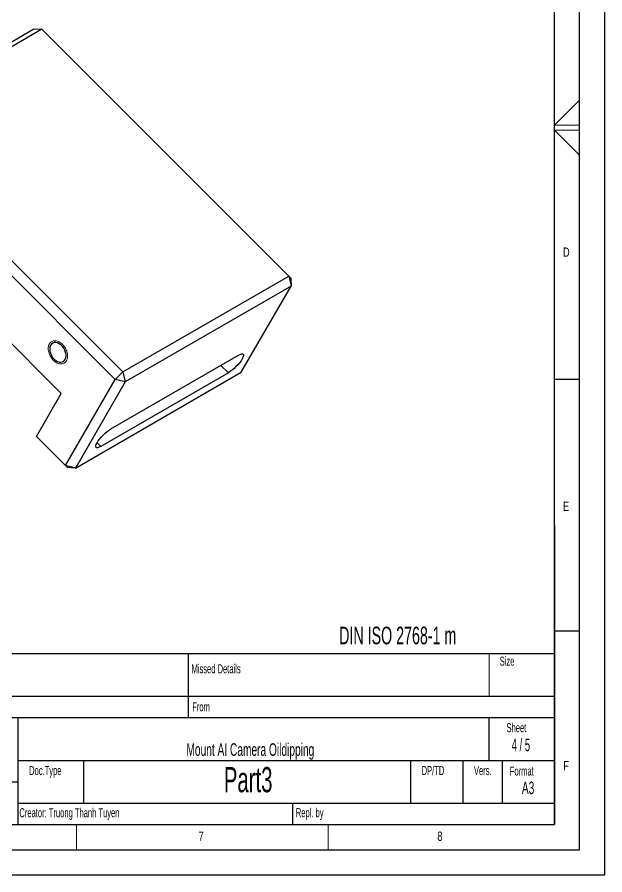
# Paper-space layout 'Sheet4' of a CAD drawing. Header units: millimetres. Extents: x 0 to 420, y 0 to 297.
# Drawn here: x 303.2 to 420, y 0 to 170.4 of the extents above; entities that cross this region are included whole.
import ezdxf

# ---------------------------------------------------------------- set-up
doc = ezdxf.new("R2010")
doc.units = ezdxf.units.MM
doc.layers.add('FORMAT', color=7, linetype='Continuous')
doc.layers.add('SLD-0', color=7, linetype='Continuous')
doc.styles.add('SLDTEXTSTYLE0', font='TXT', dxfattribs={"width": 0.75})
doc.styles.add('SLDTEXTSTYLE1', font='TXT', dxfattribs={"width": 0.605})
doc.styles.add('SLDTEXTSTYLE2', font='TXT', dxfattribs={"width": 0.563})

psp = doc.layouts.new('Sheet4')

# ---------------------------------------------------------------- linework, layer by layer
at = {"color": 7, "linetype": 'Continuous', "lineweight": 25}
for p, q in [((273.58, 149.06), (306.55, 168.1)), ((308.12, 168.03), (275.15, 148.99)), ((306.55, 168.1), (308.12, 168.03)), ((357.17, 118.98), (308.12, 168.03)), ((275.15, 148.99), (324.2, 99.94)), ((322.7, 98.44), (273.65, 147.49)), ((274.5, 133.14), (311.97, 95.67)), ((324.2, 99.94), (357.17, 118.98)), ((357.17, 118.98), (357.64, 117)), ((357.57, 118.57), (357.17, 118.98)), ((357.57, 118.57), (357.64, 117)), ((357.64, 117), (324.68, 97.97)), ((347.76, 99.89), (357.64, 117)), ((321.83, 88.61), (347.19, 103.26)), ((345.18, 99.77), (343.7, 101.24)), ((314.79, 80.85), (347.76, 99.89)), ((345.18, 99.77), (319.82, 85.13)), ((324.2, 99.94), (322.7, 98.44)), ((324.2, 99.94), (324.68, 97.97)), ((312.82, 81.33), (322.7, 98.44)), ((324.68, 97.97), (314.79, 80.85)), ((324.68, 97.97), (322.7, 98.44)), ((307.03, 87.12), (311.97, 95.67)), ((307.03, 87.12), (312.82, 81.33)), ((319.82, 85.13), (319.08, 85.86)), ((314.79, 80.85), (312.82, 81.33)), ((312.82, 81.33), (313.22, 80.92)), ((314.79, 80.85), (313.22, 80.92))]:
    psp.add_line(p, q, dxfattribs=at)
at = {"color": 7, "linetype": 'Continuous', "lineweight": 25, "flags": 128}
for points in [[(310.54, 102.5), (310.87, 102.23), (311.21, 102.03), (311.56, 101.91), (311.9, 101.88), (312.21, 101.95), (312.48, 102.1), (312.7, 102.33), (312.85, 102.64), (312.92, 103), (312.93, 103.4), (312.85, 103.82), (312.71, 104.24), (312.5, 104.64), (312.23, 105), (311.92, 105.31), (311.58, 105.55), (311.23, 105.71), (310.88, 105.79), (310.56, 105.77), (310.27, 105.66), (310.02, 105.46), (309.84, 105.19), (309.73, 104.86), (309.69, 104.48), (309.72, 104.06), (309.83, 103.64), (310.01, 103.23), (310.25, 102.84), (310.54, 102.5)], [(347.19, 103.26), (347.51, 103.42), (347.78, 103.51), (347.99, 103.52), (348.13, 103.46), (348.19, 103.32), (348.18, 103.11), (348.09, 102.84), (347.93, 102.52), (347.7, 102.16), (347.41, 101.78), (347.07, 101.38), (346.7, 100.99), (346.31, 100.62), (345.92, 100.29), (345.54, 100), (345.18, 99.77)], [(319.82, 85.13), (319.5, 84.96), (319.23, 84.87), (319.02, 84.86), (318.88, 84.93), (318.82, 85.07), (318.83, 85.27), (318.92, 85.54), (319.08, 85.86), (319.31, 86.22), (319.6, 86.61), (319.93, 87), (320.3, 87.39), (320.69, 87.76), (321.09, 88.1), (321.47, 88.38), (321.83, 88.61)]]:
    psp.add_lwpolyline(points, dxfattribs=at)
at = {"color": 7, "linetype": 'Continuous', "lineweight": 18}
psp.add_open_spline([(313.01, 102.13), (312.79, 101.85), (312.51, 101.65), (312.18, 101.53), (311.82, 101.51), (311.43, 101.59), (311.04, 101.76), (310.66, 102.01), (310.31, 102.34), (310, 102.73), (309.74, 103.16), (309.54, 103.62), (309.42, 104.1), (309.38, 104.56), (309.41, 104.99), (309.52, 105.37), (309.71, 105.69), (309.96, 105.93), (310.26, 106.09), (310.61, 106.16), (310.99, 106.13), (311.38, 106.01), (311.77, 105.8), (312.14, 105.5), (312.47, 105.14), (312.76, 104.73), (312.99, 104.28), (313.15, 103.81), (313.23, 103.34), (313.24, 102.9), (313.16, 102.49), (313.01, 102.13), (313.07, 102.25), (313.01, 102.13)], degree=3, knots=[0, 0, 0, 0, 0.032255, 0.064514, 0.096772, 0.12903, 0.161288, 0.193546, 0.225804, 0.258062, 0.290321, 0.322579, 0.354837, 0.387095, 0.419353, 0.451611, 0.48387, 0.516128, 0.548386, 0.580644, 0.612902, 0.64516, 0.677418, 0.709677, 0.741935, 0.774193, 0.806451, 0.838709, 0.870967, 0.903226, 0.935484, 0.967742, 1, 1, 1, 1], dxfattribs=at)
at = {"layer": 'FORMAT'}
for p, q in [((410, 98.5), (415, 98.5)), ((410, 10), (410, 69.5)), ((410, 69.5), (410, 10)), ((225.4, 44), (410, 44)), ((337.2, 44), (337.2, 31.25)), ((225.4, 35.5), (410, 35.5)), ((269.6, 31.25), (303.4, 31.25)), ((303.4, 18.5), (303.4, 31.25)), ((303.4, 31.25), (410, 31.25)), ((397, 22.75), (397, 31.25)), ((303.4, 22.75), (410, 22.75)), ((316.4, 22.75), (316.4, 14.25)), ((381.4, 22.75), (381.4, 14.25)), ((391.8, 22.75), (391.8, 14.25)), ((399.6, 22.75), (399.6, 14.25)), ((269.6, 18.5), (303.4, 18.5)), ((303.4, 10), (303.4, 18.5)), ((303.4, 14.25), (410, 14.25)), ((358, 10), (358, 14.25)), ((225.4, 10), (410, 10))]:
    psp.add_line(p, q, dxfattribs=at)
at = {"layer": 'FORMAT', "lineweight": 18}
psp.add_line((397, 35.5), (397, 44), dxfattribs=at)
at = {"layer": 'SLD-0'}
for p, q in [((420, 0), (420, 297)), ((415, 5), (415, 292)), ((410, 10), (410, 287)), ((410, 48.5), (415, 48.5)), ((20, 10), (410, 10)), ((225.4, 10), (410, 10)), ((15, 5), (415, 5)), ((0, 0), (420, 0))]:
    psp.add_line(p, q, dxfattribs=at)
at = {"layer": 'SLD-0', "color": 7, "linetype": 'Continuous', "lineweight": 18}
for p, q in [((410, 149), (415, 153.98)), ((415, 149), (410, 149)), ((410, 148), (415, 143.02)), ((415, 148), (410, 148)), ((315, 5), (315, 10)), ((365, 5), (365, 10))]:
    psp.add_line(p, q, dxfattribs=at)

# ---------------------------------------------------------------- texts
at = {"layer": 'FORMAT'}
for s, insert, char_height, attachment_point, style in [('D', (411.67, 124.67), 1.85, 1, 'SLDTEXTSTYLE0'), ('E', (411.67, 74.16), 1.85, 1, 'SLDTEXTSTYLE0'), ('Size', (399.11, 43.37), 1.8, 1, 'SLDTEXTSTYLE1'), ('Missed Details', (337.86, 41.86), 1.8, 1, 'SLDTEXTSTYLE1'), ('From', (338, 34.3), 1.8, 1, 'SLDTEXTSTYLE1'), ('Sheet', (400.46, 30.15), 1.8, 1, 'SLDTEXTSTYLE1'), ('Mount AI Camera Oildipping', (349.55, 26.15), 2.5, 2, 'SLDTEXTSTYLE1'), ('4 / 5', (403.32, 27.07), 2.5, 2, 'SLDTEXTSTYLE2'), ('F', (411.73, 22.62), 1.85, 1, 'SLDTEXTSTYLE0'), ('Doc.Type', (305.59, 21.63), 1.8, 1, 'SLDTEXTSTYLE1'), ('Part3', (349.12, 21.42), 5, 2, 'SLDTEXTSTYLE1'), ('DP/TD', (383.59, 21.63), 1.8, 1, 'SLDTEXTSTYLE1'), ('Vers.', (393.99, 21.63), 1.8, 1, 'SLDTEXTSTYLE1'), ('Format', (401.12, 21.53), 1.8, 1, 'SLDTEXTSTYLE1'), ('A3', (404.75, 18.54), 2.5, 2, 'SLDTEXTSTYLE1'), ('Creator: Truong Thanh Tuyen', (303.65, 13.25), 1.8, 1, 'SLDTEXTSTYLE1'), ('Repl. by', (358.59, 13.26), 1.8, 1, 'SLDTEXTSTYLE1'), ('7', (339.25, 8.6), 1.85, 1, 'SLDTEXTSTYLE0'), ('8', (386.71, 8.6), 1.85, 1, 'SLDTEXTSTYLE0')]:
    psp.add_mtext(s, dxfattribs=dict(at, insert=insert, char_height=char_height, attachment_point=attachment_point, style=style))
at = {"layer": 'SLD-0', "insert": (367.2, 49.32), "char_height": 3.5, "attachment_point": 1, "style": 'SLDTEXTSTYLE1'}
psp.add_mtext('DIN ISO 2768-1 m', dxfattribs=at)

doc.saveas('drawing.dxf')
